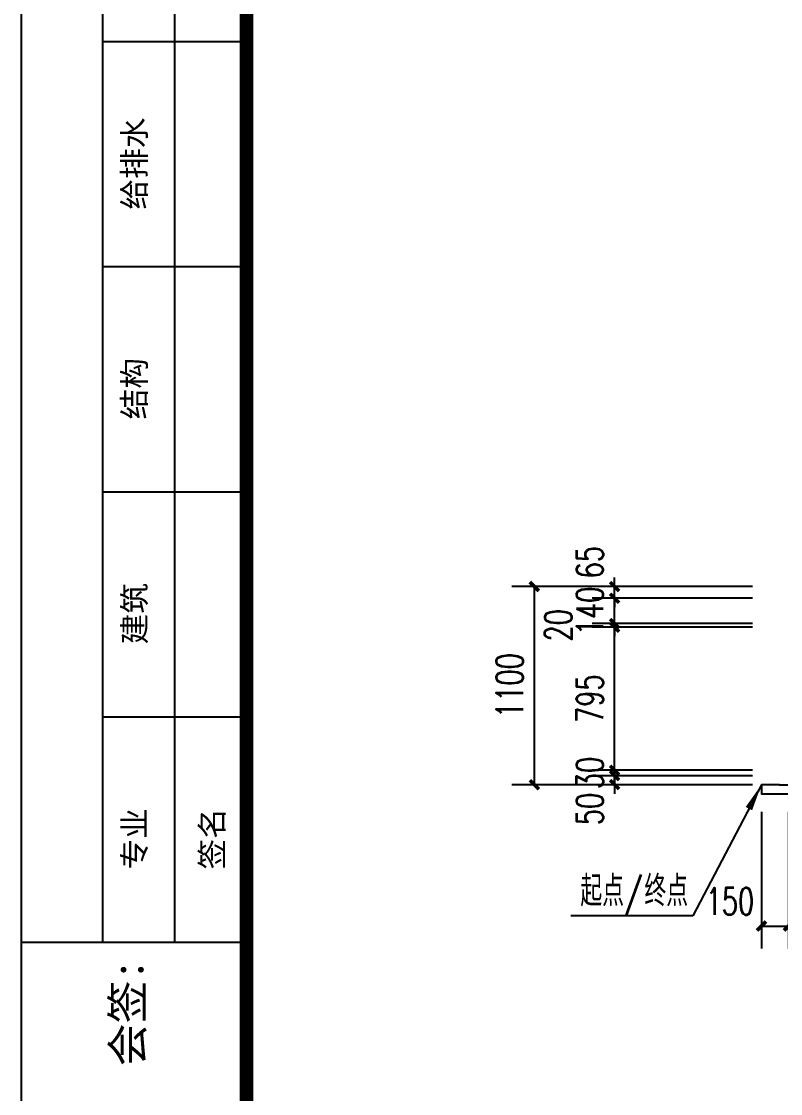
# Model space of a CAD drawing. Extents: x 396092 to 455492, y 17293 to 132793.
# Drawn here: x 396092 to 400309, y 37453 to 43407 of the extents above; entities that cross this region are included whole.
import ezdxf
from ezdxf.enums import TextEntityAlignment as Align

# ---------------------------------------------------------------- set-up
doc = ezdxf.new("R2010")
doc.units = 0
doc.header["$LTSCALE"] = 1000
doc.header["$MEASUREMENT"] = 0
for name, color, linetype in [('DIM_LEAD', 3, 'Continuous'), ('MU', 34, 'Continuous'), ('PUB_DIM', 3, 'Continuous'), ('PUB_TEXT', 7, 'Continuous')]:
    doc.layers.add(name, color=color, linetype=linetype)
doc.styles.add('_TCH_DIM', font='SIMPLEX', dxfattribs={"bigfont": 'GBCBIG'})
doc.styles.add('_TCH_DIM_T3', font='SIMPLEX', dxfattribs={"width": 0.705882, "bigfont": 'GBCBIG'})
doc.styles.add('图框 黑体', font='simhei_0.ttf', dxfattribs={"width": 0.7})
doc.dimstyles.new('_TCH_ARCH&&50', dxfattribs={"dimtxt": 148.75, "dimasz": 50, "dimexe": 125, "dimexo": 150, "dimgap": 63.125, "dimtad": 1, "dimdec": 0, "dimzin": 0, "dimdsep": 46, "dimtxsty": '_TCH_DIM_T3', "dimblk": 'ARCHTICK', "dimcen": 0.09, "dimclrt": 7, "dimazin": 2, "dimtfac": 1, "dimtdec": 0, "dimtix": 1, "dimtmove": 2, "dimatfit": 3, "dimfxl": 1, "dimtolj": 1, "dimtzin": 0, "dimarcsym": 0})

# ---------------------------------------------------------------- blocks, each defined once
blk = doc.blocks.new('A$C8d334926')
for p, q in [((-89762, 31573), (-89762, 26573)), ((-89362, 31573), (-89362, 26573)), ((-88962, 26573), (-89762, 26573)), ((-89762, 26573), (-89762, 21573)), ((-88962, 26573), (-89762, 26573)), ((-89362, 26573), (-89362, 21573)), ((-88962, 26573), (-88962, 21573)), ((-88962, 25323), (-89762, 25323)), ((-88962, 24073), (-89762, 24073)), ((-88962, 22823), (-89762, 22823)), ((-90212, 21573), (-88962, 21573))]:
    blk.add_line(p, q)
blk.add_lwpolyline([(-90212, 32073), (-45662, 32073), (-45662, 11073), (-90212, 11073)], close=True)
at = {"const_width": 75}
blk.add_lwpolyline([(-46162, 31573), (-88962, 31573), (-88962, 11573), (-46162, 11573)], close=True, dxfattribs=at)
at = {"style": '图框 黑体'}
for s, p in [('给排水', (-89586.9, 25897)), ('结构', (-89586.9, 24647)), ('建筑', (-89586.9, 23397)), ('专业', (-89586.9, 22147)), ('签名', (-89155.6, 22147))]:
    blk.add_text(s, height=125, rotation=90, dxfattribs=at).set_placement(p, align=Align.MIDDLE)
blk.add_text('会签:', height=175, rotation=90, dxfattribs=at).set_placement((-89534.7, 20883.1))
blk = doc.blocks.new('_ArchTick')
at = {"color": 0, "linetype": 'ByBlock', "const_width": 0.4}
blk.add_lwpolyline([(-0.5, -0.5), (0.5, 0.5)], dxfattribs=at)
blk = doc.blocks.new('*D105')
at = {"layer": 'Defpoints', "color": 0, "transparency": 16777216}
for p in [(398941.5, 40268.5), (399857.3, 40268.5), (399857.3, 39168)]:
    blk.add_point(p, dxfattribs=at)
at = {"layer": 'PUB_DIM', "color": 0, "lineweight": -2, "transparency": 16777216}
for p, q in [((399707.3, 40268.5), (398816.5, 40268.5)), ((398941.5, 39168), (398941.5, 40268.5)), ((399707.3, 39168), (398816.5, 39168))]:
    blk.add_line(p, q, dxfattribs=at)
at = {"layer": 'PUB_DIM', "color": 0, "lineweight": -2, "transparency": 16777216, "xscale": 50, "yscale": 50, "zscale": 50}
for p, rotation in [((398941.5, 40268.5), 90), ((398941.5, 39168), 270)]:
    blk.add_blockref('_ArchTick', p, dxfattribs=dict(at, rotation=rotation))
at = {"layer": 'PUB_DIM', "color": 7, "transparency": 16777216, "insert": (398804, 39718.2), "char_height": 148.75, "attachment_point": 5, "rotation": 90, "style": '_TCH_DIM_T3'}
blk.add_mtext('\\A1;1100', dxfattribs=at)
blk = doc.blocks.new('*D106')
at = {"layer": 'Defpoints', "color": 0, "transparency": 16777216}
for p in [(399386.9, 40268.5), (400302.7, 40268.5), (400302.7, 40203)]:
    blk.add_point(p, dxfattribs=at)
at = {"layer": 'PUB_DIM', "color": 0, "lineweight": -2, "transparency": 16777216}
for p, q in [((399386.9, 40268.5), (399386.9, 40318.5)), ((400152.7, 40268.5), (399261.9, 40268.5)), ((399386.9, 40203), (399386.9, 40268.5)), ((400152.7, 40203), (399261.9, 40203)), ((399386.9, 40203), (399386.9, 40153))]:
    blk.add_line(p, q, dxfattribs=at)
at = {"layer": 'PUB_DIM', "color": 0, "lineweight": -2, "transparency": 16777216, "xscale": 50, "yscale": 50, "zscale": 50}
for p, rotation in [((399386.9, 40268.5), 270), ((399386.9, 40203), 90)]:
    blk.add_blockref('_ArchTick', p, dxfattribs=dict(at, rotation=rotation))
at = {"layer": 'PUB_DIM', "color": 7, "transparency": 16777216, "insert": (399249.4, 40403.5), "char_height": 148.75, "attachment_point": 5, "rotation": 90, "style": '_TCH_DIM_T3'}
blk.add_mtext('\\A1;65', dxfattribs=at)
blk = doc.blocks.new('*D107')
at = {"layer": 'Defpoints', "color": 0, "transparency": 16777216}
for p in [(399386.9, 40203), (400302.7, 40203), (400302.7, 40063)]:
    blk.add_point(p, dxfattribs=at)
at = {"layer": 'PUB_DIM', "color": 0, "lineweight": -2, "transparency": 16777216}
for p, q in [((399386.9, 40203), (399386.9, 40253)), ((400152.7, 40203), (399261.9, 40203)), ((399386.9, 40063), (399386.9, 40203)), ((400152.7, 40063), (399261.9, 40063)), ((399386.9, 40063), (399386.9, 40013))]:
    blk.add_line(p, q, dxfattribs=at)
at = {"layer": 'PUB_DIM', "color": 0, "lineweight": -2, "transparency": 16777216, "xscale": 50, "yscale": 50, "zscale": 50}
for p, rotation in [((399386.9, 40203), 270), ((399386.9, 40063), 90)]:
    blk.add_blockref('_ArchTick', p, dxfattribs=dict(at, rotation=rotation))
at = {"layer": 'PUB_DIM', "color": 7, "transparency": 16777216, "insert": (399249.4, 40133), "char_height": 148.75, "attachment_point": 5, "rotation": 90, "style": '_TCH_DIM_T3'}
blk.add_mtext('\\A1;140', dxfattribs=at)
blk = doc.blocks.new('*D108')
at = {"layer": 'Defpoints', "color": 0, "transparency": 16777216}
for p in [(399386.9, 40063), (400302.7, 40063), (400302.7, 40043)]:
    blk.add_point(p, dxfattribs=at)
at = {"layer": 'PUB_DIM', "color": 0, "lineweight": -2, "transparency": 16777216}
for p, q in [((399386.9, 40063), (399386.9, 40113)), ((400152.7, 40063), (399261.9, 40063)), ((400152.7, 40043), (399261.9, 40043)), ((399386.9, 40043), (399386.9, 40063)), ((399386.9, 40043), (399386.9, 39993))]:
    blk.add_line(p, q, dxfattribs=at)
at = {"layer": 'PUB_DIM', "color": 0, "lineweight": -2, "transparency": 16777216, "xscale": 50, "yscale": 50, "zscale": 50}
for p, rotation in [((399386.9, 40063), 270), ((399386.9, 40043), 90)]:
    blk.add_blockref('_ArchTick', p, dxfattribs=dict(at, rotation=rotation))
at = {"layer": 'PUB_DIM', "color": 7, "transparency": 16777216, "insert": (399074.4, 40053), "char_height": 148.75, "attachment_point": 5, "rotation": 90, "style": '_TCH_DIM_T3'}
blk.add_mtext('\\A1;20', dxfattribs=at)
blk = doc.blocks.new('*D109')
at = {"layer": 'Defpoints', "color": 0, "transparency": 16777216}
for p in [(399386.9, 40043), (400302.7, 40043), (400302.7, 39248)]:
    blk.add_point(p, dxfattribs=at)
at = {"layer": 'PUB_DIM', "color": 0, "lineweight": -2, "transparency": 16777216}
for p, q in [((400152.7, 40043), (399261.9, 40043)), ((399386.9, 39248), (399386.9, 40043)), ((400152.7, 39248), (399261.9, 39248))]:
    blk.add_line(p, q, dxfattribs=at)
at = {"layer": 'PUB_DIM', "color": 0, "lineweight": -2, "transparency": 16777216, "xscale": 50, "yscale": 50, "zscale": 50}
for p, rotation in [((399386.9, 40043), 90), ((399386.9, 39248), 270)]:
    blk.add_blockref('_ArchTick', p, dxfattribs=dict(at, rotation=rotation))
at = {"layer": 'PUB_DIM', "color": 7, "transparency": 16777216, "insert": (399249.4, 39645.5), "char_height": 148.75, "attachment_point": 5, "rotation": 90, "style": '_TCH_DIM_T3'}
blk.add_mtext('\\A1;795', dxfattribs=at)
blk = doc.blocks.new('*D110')
at = {"layer": 'Defpoints', "color": 0, "transparency": 16777216}
for p in [(399386.9, 39248), (400302.7, 39248), (400302.7, 39218)]:
    blk.add_point(p, dxfattribs=at)
at = {"layer": 'PUB_DIM', "color": 0, "lineweight": -2, "transparency": 16777216}
for p, q in [((399386.9, 39248), (399386.9, 39298)), ((400152.7, 39248), (399261.9, 39248)), ((399386.9, 39218), (399386.9, 39248)), ((400152.7, 39218), (399261.9, 39218)), ((399386.9, 39218), (399386.9, 39168))]:
    blk.add_line(p, q, dxfattribs=at)
at = {"layer": 'PUB_DIM', "color": 0, "lineweight": -2, "transparency": 16777216, "xscale": 50, "yscale": 50, "zscale": 50}
for p, rotation in [((399386.9, 39248), 270), ((399386.9, 39218), 90)]:
    blk.add_blockref('_ArchTick', p, dxfattribs=dict(at, rotation=rotation))
at = {"layer": 'PUB_DIM', "color": 7, "transparency": 16777216, "insert": (399249.4, 39233), "char_height": 148.75, "attachment_point": 5, "rotation": 90, "style": '_TCH_DIM_T3'}
blk.add_mtext('\\A1;30', dxfattribs=at)
blk = doc.blocks.new('*D111')
at = {"layer": 'Defpoints', "color": 0, "transparency": 16777216}
for p in [(399386.9, 39218), (400302.7, 39218), (400302.7, 39168)]:
    blk.add_point(p, dxfattribs=at)
at = {"layer": 'PUB_DIM', "color": 0, "lineweight": -2, "transparency": 16777216}
for p, q in [((399386.9, 39218), (399386.9, 39268)), ((400152.7, 39218), (399261.9, 39218)), ((399386.9, 39168), (399386.9, 39218)), ((400152.7, 39168), (399261.9, 39168)), ((399386.9, 39168), (399386.9, 39118))]:
    blk.add_line(p, q, dxfattribs=at)
at = {"layer": 'PUB_DIM', "color": 0, "lineweight": -2, "transparency": 16777216, "xscale": 50, "yscale": 50, "zscale": 50}
for p, rotation in [((399386.9, 39218), 270), ((399386.9, 39168), 90)]:
    blk.add_blockref('_ArchTick', p, dxfattribs=dict(at, rotation=rotation))
at = {"layer": 'PUB_DIM', "color": 7, "transparency": 16777216, "insert": (399249.4, 39033), "char_height": 148.75, "attachment_point": 5, "rotation": 90, "style": '_TCH_DIM_T3'}
blk.add_mtext('\\A1;50', dxfattribs=at)
blk = doc.blocks.new('*D112')
at = {"layer": 'Defpoints', "color": 0, "transparency": 16777216}
for p in [(400202.7, 39168), (400352.7, 39168), (400352.7, 38382.7)]:
    blk.add_point(p, dxfattribs=at)
at = {"layer": 'PUB_DIM', "color": 0, "lineweight": -2, "transparency": 16777216}
for p, q in [((400202.7, 39018), (400202.7, 38257.7)), ((400352.7, 39018), (400352.7, 38257.7)), ((400202.7, 38382.7), (400352.7, 38382.7))]:
    blk.add_line(p, q, dxfattribs=at)
at = {"layer": 'PUB_DIM', "color": 0, "lineweight": -2, "transparency": 16777216, "xscale": 50, "yscale": 50, "zscale": 50, "rotation": 180}
blk.add_blockref('_ArchTick', (400202.7, 38382.7), dxfattribs=at)
at = {"layer": 'PUB_DIM', "color": 0, "lineweight": -2, "transparency": 16777216, "xscale": 50, "yscale": 50, "zscale": 50}
blk.add_blockref('_ArchTick', (400352.7, 38382.7), dxfattribs=at)
at = {"layer": 'PUB_DIM', "color": 7, "transparency": 16777216, "insert": (400027.7, 38520.2), "char_height": 148.75, "attachment_point": 5, "style": '_TCH_DIM_T3'}
blk.add_mtext('\\A1;150', dxfattribs=at)

msp = doc.modelspace()

# ---------------------------------------------------------------- linework, layer by layer
msp.add_lwpolyline([(400302.7, 39168), (400202.7, 39168), (400202.7, 39118), (404202.7, 39118), (404202.7, 39168), (404052.7, 39168)])
at = {"layer": 'DIM_LEAD'}
for p, q in [((400202.7, 39168), (399822, 38440.2)), ((399822, 38440.2), (399144.2, 38440.2))]:
    msp.add_line(p, q, dxfattribs=at)
msp.add_lwpolyline([(400202.7, 39168, 0, 40, 0), (400133.2, 39035.1, 0, 0, 0)], format="xyseb", dxfattribs=at)
at = {"layer": 'MU', "color": 37}
msp.add_line((400302.7, 39168), (400402.7, 39168), dxfattribs=at)

# ---------------------------------------------------------------- block references
msp.add_blockref('A$C8d334926', (486304.3, 16720.3))

# ---------------------------------------------------------------- texts
at = {"layer": 'PUB_TEXT', "style": '_TCH_DIM'}
for s, p in [('起点', (399196.7, 38492.7)), ('终点', (399552.4, 38492.7))]:
    msp.add_text(s, height=168.79, dxfattribs=at).set_placement(p)
at = {"layer": 'PUB_TEXT', "style": '_TCH_DIM', "width": 0.705882}
msp.add_text('/', height=148.8, dxfattribs=at).set_placement((399442.4, 38492.7))

# ---------------------------------------------------------------- dimensions: what is measured, and where the dimension line sits
at = {"layer": 'PUB_DIM'}
for base, p1, p2, angle, picture, middle in [((399386.9192, 40268.4734), (400302.7342, 40203.0098), (400302.7342, 40268.4734), 90, '*D106', (399249.4192, 40403.4734)), ((399386.9, 40063), (400302.7, 40043), (400302.7, 40063), 90, '*D108', (399074.4, 40053)), ((399386.9, 39218), (400302.7, 39168), (400302.7, 39218), 90, '*D111', (399249.4, 39033)), ((400352.7, 38382.7), (400202.7, 39168), (400352.7, 39168), 360, '*D112', (400027.7, 38520.2))]:
    dim = msp.add_linear_dim(base=base, p1=p1, p2=p2, angle=angle, dimstyle='_TCH_ARCH&&50', dxfattribs=at)
    dim.commit()
    dim.dimension.update_dxf_attribs({"geometry": picture, "text_midpoint": middle, "dimtype": 129})
for p1, p2, distance, picture, middle in [((399857.3267, 39168.0098), (399857.3267, 40268.4734), 915.815, '*D105', (398804.0117, 39718.2416)), ((400302.7, 40063), (400302.7, 40203), 915.8, '*D107', (399249.4, 40133)), ((400302.7, 39248), (400302.7, 40043), 915.8, '*D109', (399249.4, 39645.5)), ((400302.7, 39218), (400302.7, 39248), 915.8, '*D110', (399249.4, 39233))]:
    dim = msp.add_aligned_dim(p1=p1, p2=p2, distance=distance, dimstyle='_TCH_ARCH&&50', dxfattribs=at)
    dim.commit()
    dim.dimension.update_dxf_attribs({"geometry": picture, "text_midpoint": middle})

doc.saveas('drawing.dxf')
